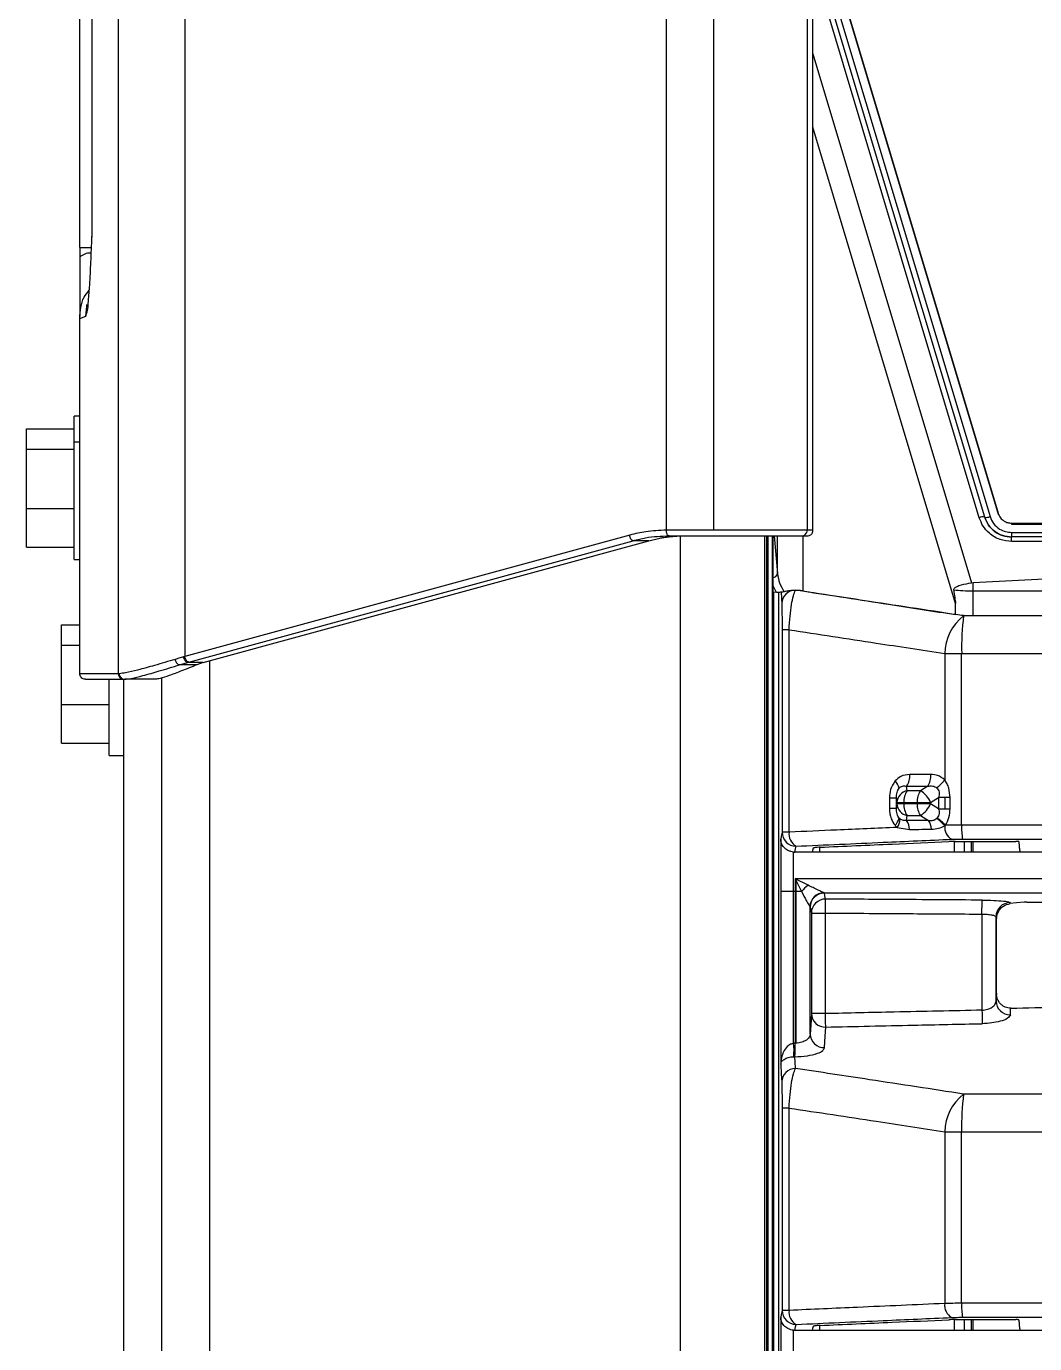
# Model space of a CAD drawing. Header units: millimetres. Extents: x -356 to 237, y 0 to 365.
# Drawn here: x 109.61 to 113.196, y 21.741 to 26.424 of the extents above; entities that cross this region are included whole.
import ezdxf

# ---------------------------------------------------------------- set-up
doc = ezdxf.new("R2010")
doc.units = ezdxf.units.MM

msp = doc.modelspace()

# ---------------------------------------------------------------- linework, layer by layer
at = {"color": 7, "linetype": 'Continuous', "lineweight": 25}
for p, q in [((109.9365, 32.483), (109.9365, 24.123)), ((110.1734, 32.4224), (110.1734, 24.1836)), ((111.8859, 31.973), (111.8859, 24.633)), ((112.0534, 31.973), (112.0534, 24.633)), ((112.3871, 31.973), (112.3871, 24.633)), ((112.4072, 24.633), (112.4072, 31.973)), ((109.7996, 25.6384), (109.7996, 30.9676)), ((109.8425, 30.9315), (109.8425, 25.6745)), ((109.843, 30.9292), (109.843, 25.6767)), ((112.9991, 24.6774), (112.4462, 26.5213)), ((113.0183, 24.6796), (112.4654, 26.5236)), ((112.4846, 26.5255), (113.0375, 24.6816)), ((112.5133, 26.537), (113.0663, 24.6932)), ((112.5133, 26.5336), (113.0663, 24.6898)), ((112.4072, 26.3269), (112.9711, 24.4463)), ((112.9149, 24.3728), (112.4072, 26.0659)), ((109.7996, 25.6384), (109.7996, 25.6032)), ((109.7996, 25.6384), (109.8386, 25.6384)), ((109.7996, 25.6032), (109.7996, 25.3926)), ((109.7996, 25.3857), (109.8208, 25.394)), ((109.7996, 25.3859), (109.7996, 25.3857)), ((109.7996, 24.123), (109.7996, 25.3857)), ((109.7996, 25.0385), (109.7796, 25.0385)), ((109.7796, 24.9474), (109.7796, 25.0385)), ((109.6096, 24.9939), (109.7796, 24.9939)), ((109.6096, 24.9208), (109.6096, 24.9939)), ((109.6096, 24.7105), (109.6096, 24.9208)), ((109.6096, 24.9208), (109.7796, 24.9208)), ((109.7796, 24.5285), (109.7796, 24.9474)), ((109.7796, 24.9474), (109.7996, 24.9474)), ((109.6096, 24.7105), (109.7796, 24.7105)), ((109.6096, 24.5731), (109.6096, 24.7105)), ((113.0183, 24.6796), (113.0183, 24.6795)), ((113.0663, 24.6932), (113.0663, 24.6898)), ((112.0534, 24.633), (111.8859, 24.633)), ((112.3871, 24.633), (112.0534, 24.633)), ((112.4072, 24.633), (112.3871, 24.633)), ((113.1142, 24.6579), (117.246, 24.6579)), ((113.1142, 24.6579), (113.1142, 24.6545)), ((113.1142, 24.6545), (117.246, 24.6545)), ((111.7558, 24.6158), (110.1734, 24.1836)), ((110.1873, 24.1642), (111.7679, 24.5958)), ((110.2381, 24.1631), (111.8236, 24.5958)), ((111.8236, 24.5958), (111.7679, 24.5958)), ((111.8959, 24.613), (112.3672, 24.613)), ((111.9359, 10.1015), (111.9359, 24.613)), ((112.2351, 24.613), (112.2351, 10.1015)), ((112.2436, 10.1015), (112.2436, 24.613)), ((112.2437, 10.1015), (112.2437, 24.613)), ((112.2477, 10.1015), (112.2477, 24.613)), ((112.2627, 24.613), (112.2627, 10.1015)), ((112.2652, 10.1015), (112.2652, 24.613)), ((112.2654, 10.1015), (112.2654, 24.613)), ((112.2696, 24.613), (112.2818, 24.4785)), ((112.2818, 24.4785), (112.2818, 24.613)), ((112.3672, 24.613), (112.3904, 24.613)), ((112.372, 24.613), (112.372, 24.4172)), ((113.1142, 24.6251), (117.246, 24.6251)), ((113.1142, 24.6251), (113.1142, 24.6092)), ((117.246, 24.6092), (113.1142, 24.6092)), ((113.1142, 24.5927), (113.1142, 24.6092)), ((117.246, 24.5927), (113.1142, 24.5927)), ((109.6096, 24.5731), (109.7796, 24.5731)), ((109.7796, 24.5285), (109.7996, 24.5285)), ((112.9711, 24.4463), (112.9769, 24.4472)), ((112.9769, 24.4472), (113.3014, 24.4642)), ((112.2783, 24.412), (112.2654, 24.4355)), ((112.2783, 24.412), (112.2654, 24.4129)), ((112.2675, 24.4127), (112.2675, 10.1015)), ((112.2852, 24.4118), (112.2852, 19.9184)), ((112.9762, 24.4163), (112.9762, 24.3285)), ((112.9149, 24.333), (112.9149, 24.3728)), ((118.7045, 24.3284), (112.9762, 24.3284)), ((109.7345, 24.297), (109.7996, 24.297)), ((109.7345, 24.2239), (109.7345, 24.297)), ((112.3227, 24.2789), (112.2977, 24.2789)), ((112.2977, 24.2789), (112.2977, 23.5597)), ((112.3227, 23.5597), (112.3227, 24.2789)), ((109.7345, 24.0136), (109.7345, 24.2239)), ((109.7345, 24.2239), (109.7996, 24.2239)), ((110.1546, 24.1545), (110.1834, 24.1631)), ((110.2381, 24.1631), (110.1834, 24.1631)), ((110.2381, 24.1631), (110.2163, 24.1545)), ((110.2612, 24.1694), (110.2612, 10.1015)), ((112.8762, 24.1946), (112.8762, 23.7454)), ((112.8762, 24.1946), (112.9364, 24.1946)), ((112.9364, 23.5849), (112.9364, 24.1946)), ((109.9365, 24.123), (109.7996, 24.123)), ((109.9397, 24.123), (109.9365, 24.123)), ((110.2163, 24.1545), (110.1546, 24.1545)), ((109.8196, 24.103), (109.9565, 24.103)), ((109.9045, 23.8316), (109.9045, 24.103)), ((109.9553, 24.103), (109.9553, 10.1015)), ((109.9553, 24.103), (109.9553, 10.1015)), ((109.9565, 24.103), (109.9595, 24.103)), ((110.0679, 24.103), (109.9595, 24.103)), ((110.0916, 10.1015), (110.0916, 24.1081)), ((109.7345, 24.0136), (109.9045, 24.0136)), ((109.7345, 23.8762), (109.7345, 24.0136)), ((109.7345, 23.8762), (109.9045, 23.8762)), ((109.9045, 23.8316), (109.9553, 23.8316)), ((112.8271, 23.765), (112.7521, 23.765)), ((112.7407, 23.723), (112.8157, 23.723)), ((112.7423, 23.7071), (112.7407, 23.723)), ((112.7897, 23.7071), (112.7423, 23.7071)), ((112.8157, 23.723), (112.7897, 23.7071)), ((112.6795, 23.6811), (112.6795, 23.6445)), ((112.6795, 23.6811), (112.7044, 23.6811)), ((112.7044, 23.6811), (112.706, 23.6652)), ((112.7044, 23.6445), (112.7044, 23.6811)), ((112.706, 23.6604), (112.7044, 23.6445)), ((112.706, 23.6652), (112.706, 23.6604)), ((112.706, 23.6652), (112.7309, 23.6652)), ((112.7309, 23.6604), (112.706, 23.6604)), ((112.7309, 23.6604), (112.7309, 23.6652)), ((112.7309, 23.6652), (112.7783, 23.6652)), ((112.7783, 23.6604), (112.7309, 23.6604)), ((112.7783, 23.6652), (112.826, 23.6652)), ((112.7783, 23.6652), (112.7783, 23.6604)), ((112.826, 23.6604), (112.7783, 23.6604)), ((112.826, 23.6652), (112.8543, 23.6825)), ((112.826, 23.6604), (112.826, 23.6652)), ((112.8543, 23.6431), (112.826, 23.6604)), ((112.8543, 23.6825), (112.8543, 23.6431)), ((112.877, 23.6825), (112.8543, 23.6825)), ((112.877, 23.6825), (112.877, 23.6431)), ((112.8952, 23.6825), (112.877, 23.6825)), ((112.8952, 23.6431), (112.8952, 23.6825)), ((112.6795, 23.6445), (112.7044, 23.6445)), ((112.7406, 23.6014), (112.7423, 23.6185)), ((112.7423, 23.6185), (112.7897, 23.6185)), ((112.7897, 23.6185), (112.8186, 23.6009)), ((112.8543, 23.6431), (112.877, 23.6431)), ((112.877, 23.6431), (112.8952, 23.6431)), ((112.3227, 23.5597), (112.2977, 23.5597)), ((112.707, 23.5766), (112.7512, 23.569)), ((112.2927, 23.5346), (112.2927, 23.3482)), ((112.9108, 23.4887), (112.9108, 23.5268)), ((112.9129, 23.5268), (113.1288, 23.5268)), ((112.9454, 23.5268), (112.9454, 23.4887)), ((112.9714, 23.4887), (112.9714, 23.5268)), ((112.9768, 23.4887), (112.9768, 23.5268)), ((112.3388, 23.3482), (112.3388, 23.4889)), ((112.4052, 23.4887), (112.3431, 23.4887)), ((113.1432, 23.4887), (112.4052, 23.4887)), ((112.4311, 23.506), (112.4311, 23.4887)), ((113.2242, 23.4887), (113.1432, 23.4887)), ((112.3438, 23.394), (112.3438, 23.3482)), ((112.3899, 23.3711), (112.3438, 23.394)), ((112.3438, 23.394), (112.3477, 23.3863)), ((112.3477, 23.3863), (112.3671, 23.3482)), ((112.3477, 23.3482), (112.3477, 23.3863)), ((112.2927, 23.3482), (112.2927, 22.7352)), ((112.3388, 23.3482), (112.2927, 23.3482)), ((112.3438, 23.3482), (112.3388, 23.3482)), ((112.3388, 22.8091), (112.3388, 23.3482)), ((112.3477, 23.3482), (112.3438, 23.3482)), ((112.3438, 23.3482), (112.3438, 22.8093)), ((112.3671, 23.3482), (112.3477, 23.3482)), ((112.3477, 22.8094), (112.3477, 23.3482)), ((112.3977, 22.8414), (112.3977, 23.2931)), ((113.1681, 23.3106), (118.7045, 23.3106)), ((112.4019, 23.272), (112.4019, 22.9145)), ((112.4019, 23.272), (112.4519, 23.272)), ((112.4519, 22.9145), (112.4519, 23.272)), ((113.0086, 23.2684), (113.0086, 22.9267)), ((113.0586, 22.9585), (113.0586, 23.2592)), ((113.0602, 23.2513), (113.063, 23.268)), ((113.0602, 22.9859), (113.0602, 23.2513)), ((112.4519, 22.9145), (112.4019, 22.9145)), ((112.3477, 22.8094), (112.3447, 22.8094)), ((112.3227, 22.5789), (112.2977, 22.5789)), ((112.2977, 22.5789), (112.2977, 21.8597)), ((112.3227, 21.8597), (112.3227, 22.5789)), ((112.8762, 22.4946), (112.8762, 21.8841)), ((112.8762, 22.4946), (112.9364, 22.4946)), ((112.9364, 21.8849), (112.9364, 22.4946)), ((112.2927, 21.8345), (112.2927, 21.6482)), ((112.3227, 21.8597), (112.2977, 21.8597)), ((112.9108, 21.7887), (112.9108, 21.8268)), ((112.9129, 21.8268), (113.1288, 21.8268)), ((112.9454, 21.8268), (112.9454, 21.7887)), ((112.9714, 21.7887), (112.9714, 21.8268)), ((112.9768, 21.7887), (112.9768, 21.8268)), ((112.3388, 21.6482), (112.3388, 21.7889)), ((112.4052, 21.7887), (112.3431, 21.7887)), ((113.1432, 21.7887), (112.4052, 21.7887)), ((112.4311, 21.806), (112.4311, 21.7887)), ((113.2242, 21.7887), (113.1432, 21.7887))]:
    msp.add_line(p, q, dxfattribs=at)
at = {"color": 7, "linetype": 'Continuous', "lineweight": 25, "flags": 128}
for points in [[(109.8208, 25.394), (109.8242, 25.4295), (109.8253, 25.4352)], [(111.8959, 24.613), (111.894, 24.6134), (111.8921, 24.6145), (111.8904, 24.6164), (111.8888, 24.6188), (111.8876, 24.6219), (111.8867, 24.6253), (111.8861, 24.6291), (111.8859, 24.633)], [(112.2939, 24.4136), (112.2953, 24.3902), (112.2963, 24.3718)], [(118.7045, 24.4163), (116.794, 24.4163), (114.8841, 24.4163), (112.9762, 24.4163)], [(118.7045, 24.3286), (117.0902, 24.3286), (115.4766, 24.3286), (114.2095, 24.3286), (112.9434, 24.3286)], [(112.9364, 24.1946), (114.8575, 24.1946), (116.7805, 24.1946), (118.7045, 24.1946)], [(112.2977, 23.5597), (112.2949, 23.5456), (112.2927, 23.5346)], [(118.7045, 23.5849), (116.7804, 23.5849), (114.8574, 23.5849), (112.9364, 23.5849)], [(112.3431, 23.4887), (112.3455, 23.5006), (112.3474, 23.5099)], [(112.9396, 23.535), (114.8595, 23.5351), (116.7815, 23.5351), (118.7045, 23.5351)], [(112.4079, 23.5026), (112.4064, 23.4948), (112.4052, 23.4887)], [(118.7045, 23.394), (116.5824, 23.394), (114.4617, 23.394), (112.3438, 23.394)], [(112.4467, 23.3442), (114.5304, 23.3442), (116.6168, 23.3442), (118.7045, 23.3442)], [(112.4522, 23.3218), (112.4498, 23.3336), (112.448, 23.3429)], [(112.4519, 23.272), (112.4519, 23.2812), (112.452, 23.2901), (112.452, 23.2984), (112.4521, 23.3057), (112.4521, 23.312), (112.4522, 23.3168), (112.4522, 23.3201), (112.4522, 23.3218)], [(112.3977, 23.2931), (112.4, 23.2813), (112.4019, 23.272)], [(113.0086, 23.2684), (113.0087, 23.2776), (113.0087, 23.2865), (113.0088, 23.2948), (113.0088, 23.3022), (113.0088, 23.3084), (113.0089, 23.3133), (113.0089, 23.3166), (113.0089, 23.3182)], [(113.1589, 23.3108), (113.1312, 23.3081), (113.1095, 23.3061)], [(112.4019, 22.9145), (112.3995, 22.8736), (112.3977, 22.8414)], [(112.453, 22.8666), (112.4529, 22.8696), (112.4528, 22.8736), (112.4527, 22.8787), (112.4525, 22.8847), (112.4524, 22.8915), (112.4522, 22.8988), (112.452, 22.9065), (112.4519, 22.9145)], [(112.4487, 22.7936), (112.4511, 22.8345), (112.453, 22.8666)], [(112.3452, 22.7196), (112.3439, 22.7431), (112.3428, 22.7615)], [(112.2927, 22.7352), (112.2947, 22.6997), (112.2963, 22.6718)], [(118.7045, 22.6286), (117.0902, 22.6286), (115.4766, 22.6286), (114.2095, 22.6286), (112.9434, 22.6286)], [(112.9364, 22.4946), (114.8575, 22.4946), (116.7805, 22.4946), (118.7045, 22.4946)], [(118.7045, 21.8849), (116.7804, 21.8849), (114.8574, 21.8849), (112.9364, 21.8849)], [(112.2977, 21.8597), (112.2949, 21.8456), (112.2927, 21.8345)], [(112.9396, 21.835), (114.8595, 21.8351), (116.7815, 21.8351), (118.7045, 21.8351)], [(112.3431, 21.7887), (112.3455, 21.8006), (112.3474, 21.8099)], [(112.4079, 21.8026), (112.4064, 21.7948), (112.4052, 21.7887)]]:
    msp.add_lwpolyline(points, dxfattribs=at)
at = {"color": 7, "linetype": 'Continuous', "lineweight": 25}
for centre, radius, start, end in [((109.8369, 25.5646), 0.0537, 88.8322, 134.0632), ((113.0121, 24.65), 0.0303, 78.1855, 115.3384), ((113.0245, 24.7089), 0.0303, 258.1869, 295.3403), ((112.3672, 24.633), 0.02, 270.11, 0.1123), ((112.2563, 24.6151), 0.0134, 312.5545, 350.9432), ((112.2639, 24.483), 0.0185, 274.7691, 346.1245), ((113.5646, 24.4177), 0.5884, 177.1292, 180.1338), ((112.3455, 24.3704), 0.0492, 90.3615, 178.4237), ((113.0524, 24.1902), 0.1762, 128.2039, 178.5456), ((113.8127, 24.2164), 0.8765, 172.641, 181.4198), ((109.9565, 24.123), 0.02, 179.9605, 269.9587), ((109.9596, 24.1229), 0.0199, 179.7638, 269.7704), ((112.661, 23.7032), 0.0545, 13.2013, 44.8965), ((112.6806, 23.7619), 0.0716, 327.1572, 2.4721), ((112.7556, 23.7619), 0.0716, 327.1371, 2.4802), ((112.7755, 23.8211), 0.126, 304.706, 323.0726), ((112.7525, 23.6616), 0.0466, 102.6102, 175.6062), ((112.8024, 23.6683), 0.0716, 147.1534, 182.4715), ((112.8499, 23.6683), 0.0716, 147.1473, 182.4717), ((112.7412, 23.6284), 0.0925, 23.4399, 58.34), ((112.7525, 23.664), 0.0466, 184.3938, 257.3898), ((112.8024, 23.6573), 0.0716, 177.5285, 212.8466), ((112.8499, 23.6573), 0.0716, 177.5283, 212.8527), ((112.7412, 23.6972), 0.0925, 301.66, 336.5601), ((112.661, 23.6224), 0.0545, 315.1035, 346.7987), ((112.6608, 23.6101), 0.0571, 323.9962, 356.2736), ((112.6862, 23.5656), 0.0651, 2.9433, 33.306), ((112.7655, 23.5659), 0.0636, 4.1069, 33.3901), ((112.7812, 23.5052), 0.1223, 38.9699, 57.2623), ((112.7735, 23.4929), 0.1394, 40.8537, 57.1333), ((112.3477, 23.5599), 0.05, 180.203, 269.6186), ((112.3719, 23.5531), 0.0497, 172.3409, 240.3435), ((112.9245, 23.5766), 0.0485, 173.4537, 240.9131), ((113.1552, 23.5738), 0.219, 177.1177, 190.2036), ((112.4958, 23.2427), 0.1664, 129.5267, 140.6733), ((112.4474, 23.2938), 0.0504, 90.8588, 179.3143), ((112.4476, 23.2929), 0.05, 89.6148, 179.7971), ((112.4519, 23.2718), 0.05, 89.6137, 179.7955), ((113.1086, 23.2591), 0.05, 89.6578, 179.7942), ((113.1079, 22.9599), 0.0493, 181.6401, 271.9748), ((112.4512, 22.9159), 0.0493, 181.6482, 272.1009), ((504.4137, 31.079), 391.49, 181.193205, 181.20021), ((112.0568, 22.7816), 0.2834, 355.9185, 5.5655), ((112.0602, 22.7965), 0.2839, 352.9204, 2.5889), ((111.9796, 22.7997), 0.3652, 353.9971, 1.515), ((112.4469, 22.8429), 0.0493, 181.651, 272.101), ((112.3455, 22.6704), 0.0492, 90.3626, 178.4254), ((113.0523, 22.4902), 0.1762, 128.2024, 178.5472), ((113.8126, 22.5164), 0.8765, 172.6407, 181.4201), ((112.9255, 21.8775), 0.0497, 172.3817, 240.3547), ((113.1552, 21.8738), 0.219, 177.1174, 190.204), ((112.3477, 21.8599), 0.05, 180.2057, 269.6186), ((112.3719, 21.8531), 0.0497, 172.3429, 240.3436)]:
    msp.add_arc(centre, radius, start, end, dxfattribs=at)
for points, knots in [([(109.8208, 25.394), (109.8227, 25.3991), (109.829, 25.4163), (109.8306, 25.4539), (109.836, 25.5127), (109.8393, 25.5891), (109.8417, 25.6466), (109.843, 25.6767)], [0, 0, 0, 0, 0.056372, 0.193703, 0.392403, 0.681193, 1, 1, 1, 1]), ([(109.7996, 25.3859), (109.8013, 25.4125), (109.8036, 25.4498), (109.8268, 25.4777), (109.8334, 25.4857)], [0, 0, 0, 0, 0.714888, 1, 1, 1, 1]), ([(113.0183, 24.6795), (113.0224, 24.6695), (113.0304, 24.6498), (113.0535, 24.6274), (113.0819, 24.612), (113.1033, 24.61), (113.1142, 24.6089)], [0, 0, 0, 0, 0.252741, 0.497864, 0.744081, 1, 1, 1, 1]), ([(113.1142, 24.6088), (113.1035, 24.6098), (113.0821, 24.6118), (113.0535, 24.6272), (113.0303, 24.6498), (113.0223, 24.6696), (113.0183, 24.6794)], [0, 0, 0, 0, 0.251366, 0.502008, 0.751517, 1, 1, 1, 1]), ([(113.0375, 24.6816), (113.0411, 24.673), (113.0485, 24.6553), (113.0692, 24.6373), (113.0919, 24.6269), (113.1069, 24.6257), (113.1142, 24.6251)], [0, 0, 0, 0, 0.271843, 0.559561, 0.785211, 1, 1, 1, 1]), ([(113.0663, 24.6932), (113.0686, 24.6877), (113.0732, 24.6767), (113.086, 24.6656), (113.1, 24.6591), (113.1095, 24.6583), (113.1142, 24.6579)], [0, 0, 0, 0, 0.280857, 0.556567, 0.775302, 1, 1, 1, 1]), ([(111.8859, 24.633), (111.8614, 24.6319), (111.8272, 24.6305), (111.784, 24.623), (111.7652, 24.6182), (111.7558, 24.6158)], [0, 0, 0, 0, 0.559128, 0.779217, 1, 1, 1, 1]), ([(112.3904, 24.613), (112.3949, 24.6143), (112.4007, 24.616), (112.4046, 24.622), (112.4061, 24.6256), (112.407, 24.6293), (112.4071, 24.6318), (112.4072, 24.633)], [0, 0, 0, 0, 0.464462, 0.600334, 0.737386, 0.871865, 1, 1, 1, 1]), ([(113.1142, 24.5927), (113.1002, 24.5941), (113.0714, 24.597), (113.0362, 24.6185), (113.0112, 24.6464), (113.0031, 24.6672), (112.9991, 24.6774)], [0, 0, 0, 0, 0.2750844, 0.5636665, 0.7878877, 1, 1, 1, 1]), ([(111.7679, 24.5958), (111.7665, 24.5962), (111.7642, 24.5967), (111.7619, 24.5992), (111.7596, 24.6024), (111.7578, 24.6064), (111.7565, 24.6112), (111.7561, 24.6142), (111.7558, 24.6158)], [0, 0, 0, 0, 0.1663563, 0.2744148, 0.4020542, 0.6381685, 0.8040242, 1, 1, 1, 1]), ([(111.7679, 24.5958), (111.7826, 24.5996), (111.811, 24.6068), (111.854, 24.6117), (111.882, 24.6126), (111.8959, 24.613)], [0, 0, 0, 0, 0.3512734, 0.6778117, 1, 1, 1, 1]), ([(111.8236, 24.5958), (111.8302, 24.5971), (111.8434, 24.5996), (111.8609, 24.6053), (111.8787, 24.6074), (111.8988, 24.6101), (111.9236, 24.6126), (111.9421, 24.6129), (111.9516, 24.613)], [0, 0, 0, 0, 0.157427, 0.310235, 0.423904, 0.571297, 0.779326, 1, 1, 1, 1]), ([(112.2818, 24.4785), (112.2836, 24.4673), (112.2871, 24.4444), (112.2991, 24.4245), (112.3053, 24.4144)], [0, 0, 0, 0, 0.490463, 1, 1, 1, 1]), ([(112.9082, 24.4199), (112.9081, 24.4206), (112.9081, 24.422), (112.9091, 24.4249), (112.9124, 24.4287), (112.9214, 24.4342), (112.9414, 24.4407), (112.9593, 24.4441), (112.9711, 24.4463)], [0, 0, 0, 0, 0.02832, 0.057871, 0.124877, 0.237195, 0.494994, 1, 1, 1, 1]), ([(112.3053, 24.4144), (112.3032, 24.414), (112.299, 24.413), (112.2923, 24.4122), (112.2853, 24.4117), (112.2806, 24.4119), (112.2783, 24.412)], [0, 0, 0, 0, 0.229215, 0.476111, 0.748706, 1, 1, 1, 1]), ([(112.372, 24.4172), (112.3665, 24.4178), (112.3552, 24.4192), (112.3381, 24.4191), (112.3213, 24.4178), (112.3105, 24.4155), (112.3053, 24.4144)], [0, 0, 0, 0, 0.247842, 0.50855, 0.76049, 1, 1, 1, 1]), ([(112.3227, 24.2789), (112.3236, 24.2951), (112.3252, 24.3253), (112.3307, 24.3657), (112.3361, 24.3969), (112.3427, 24.4132), (112.3452, 24.4196)], [0, 0, 0, 0, 0.339837, 0.632793, 0.85562, 1, 1, 1, 1]), ([(112.9434, 24.3286), (112.8317, 24.3457), (112.6324, 24.3762), (112.433, 24.4064), (112.3452, 24.4196)], [0, 0, 0, 0, 0.560012, 1, 1, 1, 1]), ([(112.372, 24.4172), (112.4734, 24.4015), (112.6544, 24.3735), (112.8353, 24.3453), (112.9149, 24.3329)], [0, 0, 0, 0, 0.5599945, 1, 1, 1, 1]), ([(112.9082, 24.4199), (112.9094, 24.4111), (112.9116, 24.3954), (112.9139, 24.3797), (112.9149, 24.3728)], [0, 0, 0, 0, 0.559746, 1, 1, 1, 1]), ([(112.9762, 24.4163), (112.9644, 24.4165), (112.9417, 24.4167), (112.9191, 24.4189), (112.9082, 24.4199)], [0, 0, 0, 0, 0.51571, 1, 1, 1, 1]), ([(112.2963, 24.3718), (112.2966, 24.3667), (112.2971, 24.3533), (112.2974, 24.3317), (112.2977, 24.3058), (112.2977, 24.2882), (112.2977, 24.2789)], [0, 0, 0, 0, 0.1654, 0.431267, 0.699578, 1, 1, 1, 1]), ([(112.9762, 24.3284), (112.9657, 24.3286), (112.9452, 24.3289), (112.9248, 24.3316), (112.9149, 24.3329)], [0, 0, 0, 0, 0.511979, 1, 1, 1, 1]), ([(112.3227, 24.2789), (112.426, 24.2633), (112.6106, 24.2353), (112.795, 24.2071), (112.8762, 24.1946)], [0, 0, 0, 0, 0.559991, 1, 1, 1, 1]), ([(110.1391, 24.1739), (110.1146, 24.1666), (110.0702, 24.1533), (110.0114, 24.1372), (109.9696, 24.1265), (109.9474, 24.1239), (109.9397, 24.123)], [0, 0, 0, 0, 0.372919, 0.674598, 0.88747, 1, 1, 1, 1]), ([(110.1691, 24.1825), (110.1634, 24.1809), (110.1534, 24.1781), (110.1435, 24.1752), (110.1391, 24.1739)], [0, 0, 0, 0, 0.565427, 1, 1, 1, 1]), ([(110.1546, 24.1545), (110.1531, 24.1548), (110.1505, 24.1553), (110.1476, 24.1577), (110.1452, 24.1602), (110.1431, 24.1633), (110.1408, 24.1678), (110.1398, 24.1715), (110.1391, 24.1739)], [0, 0, 0, 0, 0.178229, 0.292892, 0.42391, 0.566834, 0.715248, 1, 1, 1, 1]), ([(110.1734, 24.1836), (110.1726, 24.1834), (110.1712, 24.183), (110.1697, 24.1827), (110.1691, 24.1825)], [0, 0, 0, 0, 0.560724, 1, 1, 1, 1]), ([(110.1834, 24.1631), (110.182, 24.1634), (110.1796, 24.1639), (110.177, 24.1663), (110.1749, 24.1688), (110.1729, 24.1719), (110.1707, 24.1764), (110.1698, 24.1801), (110.1691, 24.1825)], [0, 0, 0, 0, 0.166631, 0.278367, 0.40878, 0.553603, 0.70547, 1, 1, 1, 1]), ([(110.1873, 24.1642), (110.1859, 24.1645), (110.1825, 24.1654), (110.1787, 24.1702), (110.1753, 24.1762), (110.174, 24.1811), (110.1734, 24.1836)], [0, 0, 0, 0, 0.173709, 0.406701, 0.691667, 1, 1, 1, 1]), ([(110.1834, 24.1631), (110.1841, 24.1633), (110.1854, 24.1636), (110.1868, 24.164), (110.1873, 24.1642)], [0, 0, 0, 0, 0.559123, 1, 1, 1, 1]), ([(109.8196, 24.103), (109.8167, 24.1033), (109.8108, 24.1041), (109.8041, 24.1095), (109.8002, 24.1162), (109.7998, 24.1208), (109.7996, 24.123)], [0, 0, 0, 0, 0.2702399, 0.5624237, 0.789747, 1, 1, 1, 1]), ([(109.9595, 24.103), (109.967, 24.1039), (109.9888, 24.1065), (110.0297, 24.1174), (110.0872, 24.1336), (110.1306, 24.1471), (110.1546, 24.1545)], [0, 0, 0, 0, 0.112353, 0.325368, 0.626403, 1, 1, 1, 1]), ([(110.2163, 24.1545), (110.198, 24.1471), (110.1651, 24.1337), (110.1215, 24.1175), (110.0905, 24.1066), (110.0736, 24.1039), (110.0679, 24.103)], [0, 0, 0, 0, 0.3762145, 0.675669, 0.8888815, 1, 1, 1, 1]), ([(112.6996, 23.7417), (112.6932, 23.7318), (112.6812, 23.7133), (112.68, 23.6913), (112.6795, 23.6811)], [0, 0, 0, 0, 0.533682, 1, 1, 1, 1]), ([(112.7521, 23.765), (112.7407, 23.7637), (112.7206, 23.7615), (112.706, 23.7477), (112.6996, 23.7417)], [0, 0, 0, 0, 0.565922, 1, 1, 1, 1]), ([(112.8762, 23.7454), (112.8682, 23.7516), (112.8536, 23.763), (112.8353, 23.7643), (112.8271, 23.765)], [0, 0, 0, 0, 0.550489, 1, 1, 1, 1]), ([(112.8952, 23.6825), (112.8944, 23.6938), (112.8933, 23.7107), (112.8852, 23.7317), (112.8792, 23.7409), (112.8762, 23.7454)], [0, 0, 0, 0, 0.505575, 0.758983, 1, 1, 1, 1]), ([(112.7044, 23.6811), (112.7047, 23.6879), (112.7051, 23.6975), (112.7093, 23.7092), (112.7126, 23.7136), (112.7141, 23.7157)], [0, 0, 0, 0, 0.551979, 0.788845, 1, 1, 1, 1]), ([(112.7141, 23.7157), (112.7158, 23.7174), (112.7191, 23.7207), (112.7283, 23.7248), (112.7357, 23.7237), (112.7407, 23.723)], [0, 0, 0, 0, 0.245387, 0.485783, 1, 1, 1, 1]), ([(112.8157, 23.723), (112.8219, 23.7238), (112.8306, 23.7248), (112.8414, 23.7218), (112.8454, 23.7189), (112.8472, 23.7175)], [0, 0, 0, 0, 0.557541, 0.789928, 1, 1, 1, 1]), ([(112.8472, 23.7175), (112.8493, 23.7152), (112.8536, 23.7106), (112.8565, 23.7017), (112.8568, 23.6921), (112.8552, 23.6858), (112.8543, 23.6825)], [0, 0, 0, 0, 0.243015, 0.49203, 0.72749, 1, 1, 1, 1]), ([(112.6795, 23.6445), (112.6804, 23.6316), (112.682, 23.6095), (112.6944, 23.5914), (112.6996, 23.5839)], [0, 0, 0, 0, 0.585526, 1, 1, 1, 1]), ([(112.7141, 23.6099), (112.7126, 23.612), (112.7093, 23.6165), (112.7051, 23.6281), (112.7047, 23.6378), (112.7044, 23.6445)], [0, 0, 0, 0, 0.21121, 0.448017, 1, 1, 1, 1]), ([(112.7178, 23.6064), (112.7171, 23.607), (112.7157, 23.6081), (112.7146, 23.6094), (112.7141, 23.6099)], [0, 0, 0, 0, 0.553888, 1, 1, 1, 1]), ([(112.7406, 23.6014), (112.7368, 23.6009), (112.731, 23.6001), (112.7232, 23.6028), (112.7197, 23.6051), (112.7178, 23.6064)], [0, 0, 0, 0, 0.470069, 0.718501, 1, 1, 1, 1]), ([(112.8186, 23.6009), (112.804, 23.601), (112.778, 23.6012), (112.7521, 23.6013), (112.7406, 23.6014)], [0, 0, 0, 0, 0.560151, 1, 1, 1, 1]), ([(112.8473, 23.6081), (112.8454, 23.6063), (112.8416, 23.6029), (112.8344, 23.6002), (112.8266, 23.5996), (112.8214, 23.6004), (112.8186, 23.6009)], [0, 0, 0, 0, 0.257255, 0.488794, 0.724183, 1, 1, 1, 1]), ([(112.8491, 23.61), (112.8488, 23.6097), (112.8482, 23.609), (112.8476, 23.6084), (112.8473, 23.6081)], [0, 0, 0, 0, 0.5626058, 1, 1, 1, 1]), ([(112.8543, 23.6431), (112.8551, 23.6401), (112.8566, 23.6343), (112.8567, 23.6255), (112.8545, 23.617), (112.8509, 23.6124), (112.8491, 23.61)], [0, 0, 0, 0, 0.269358, 0.504004, 0.750999, 1, 1, 1, 1]), ([(112.8789, 23.5841), (112.8838, 23.5933), (112.8936, 23.6117), (112.8947, 23.6326), (112.8952, 23.6431)], [0, 0, 0, 0, 0.495034, 1, 1, 1, 1]), ([(112.707, 23.5766), (112.6353, 23.5734), (112.5072, 23.5678), (112.3791, 23.5621), (112.3227, 23.5597)], [0, 0, 0, 0, 0.56, 1, 1, 1, 1]), ([(112.6996, 23.5839), (112.7009, 23.5824), (112.7033, 23.5799), (112.7059, 23.5776), (112.707, 23.5766)], [0, 0, 0, 0, 0.562111, 1, 1, 1, 1]), ([(112.7512, 23.569), (112.7657, 23.5693), (112.7916, 23.5697), (112.8175, 23.5702), (112.8289, 23.5704)], [0, 0, 0, 0, 0.559902, 1, 1, 1, 1]), ([(112.8289, 23.5704), (112.8375, 23.5709), (112.8541, 23.572), (112.8691, 23.5789), (112.8763, 23.5822)], [0, 0, 0, 0, 0.522937, 1, 1, 1, 1]), ([(112.8763, 23.5822), (112.8768, 23.5825), (112.8777, 23.5832), (112.8785, 23.5838), (112.8789, 23.5841)], [0, 0, 0, 0, 0.557611, 1, 1, 1, 1]), ([(112.9364, 23.5849), (112.9266, 23.5848), (112.9075, 23.5848), (112.8883, 23.5843), (112.8789, 23.5841)], [0, 0, 0, 0, 0.511914, 1, 1, 1, 1]), ([(112.3388, 23.4889), (112.3354, 23.4894), (112.3284, 23.4904), (112.3161, 23.4954), (112.3039, 23.5047), (112.2946, 23.5191), (112.2933, 23.5295), (112.2927, 23.5346)], [0, 0, 0, 0, 0.148128, 0.29862, 0.558326, 0.786798, 1, 1, 1, 1]), ([(112.3474, 23.5099), (112.4507, 23.5144), (112.6352, 23.5225), (112.8197, 23.5307), (112.9009, 23.5343)], [0, 0, 0, 0, 0.560001, 1, 1, 1, 1]), ([(112.4329, 23.5061), (112.5185, 23.5099), (112.6713, 23.5166), (112.8241, 23.5234), (112.8914, 23.5264)], [0, 0, 0, 0, 0.559997, 1, 1, 1, 1]), ([(112.9129, 23.5268), (112.9092, 23.5268), (112.902, 23.5268), (112.8949, 23.5265), (112.8914, 23.5264)], [0, 0, 0, 0, 0.512882, 1, 1, 1, 1]), ([(112.9009, 23.5343), (112.9079, 23.5345), (112.9208, 23.535), (112.9337, 23.535), (112.9396, 23.535)], [0, 0, 0, 0, 0.544657, 1, 1, 1, 1]), ([(113.1395, 23.5259), (113.1394, 23.526), (113.139, 23.5262), (113.1379, 23.5263), (113.1364, 23.5265), (113.1345, 23.5267), (113.132, 23.5268), (113.1301, 23.5268), (113.1288, 23.5268)], [0, 0, 0, 0, 0.03938, 0.117892, 0.305556, 0.463947, 0.638239, 1, 1, 1, 1]), ([(113.1395, 23.5259), (113.1399, 23.5217), (113.1406, 23.5147), (113.1415, 23.5051), (113.1424, 23.4969), (113.1429, 23.4915), (113.1432, 23.4887)], [0, 0, 0, 0, 0.340012, 0.560004, 0.780008, 1, 1, 1, 1]), ([(112.3388, 23.4889), (112.3396, 23.4889), (112.3411, 23.4888), (112.3425, 23.4888), (112.3431, 23.4887)], [0, 0, 0, 0, 0.559905, 1, 1, 1, 1]), ([(112.4329, 23.5061), (112.4296, 23.506), (112.4236, 23.5057), (112.4161, 23.5048), (112.4108, 23.5043), (112.4087, 23.5031), (112.4079, 23.5026)], [0, 0, 0, 0, 0.388808, 0.713761, 0.8978, 1, 1, 1, 1]), ([(112.4467, 23.3442), (112.4457, 23.3446), (112.4432, 23.3456), (112.4362, 23.3488), (112.4182, 23.3572), (112.4018, 23.3653), (112.3899, 23.3711)], [0, 0, 0, 0, 0.0488094, 0.1295254, 0.3654831, 1, 1, 1, 1]), ([(112.3671, 23.3482), (112.3726, 23.3376), (112.3808, 23.3218), (112.3904, 23.3048), (112.3948, 23.2973), (112.3964, 23.2952), (112.397, 23.2944)], [0, 0, 0, 0, 0.581318, 0.868005, 0.953291, 1, 1, 1, 1]), ([(112.448, 23.3429), (112.4478, 23.3432), (112.4475, 23.3437), (112.447, 23.344), (112.4467, 23.3442)], [0, 0, 0, 0, 0.458751, 1, 1, 1, 1]), ([(113.0089, 23.3182), (112.905, 23.3189), (112.7194, 23.32), (112.5338, 23.3212), (112.4522, 23.3218)], [0, 0, 0, 0, 0.560002, 1, 1, 1, 1]), ([(112.397, 23.2944), (112.3972, 23.2942), (112.3975, 23.2938), (112.3976, 23.2933), (112.3977, 23.2931)], [0, 0, 0, 0, 0.598031, 1, 1, 1, 1]), ([(113.0089, 23.3182), (113.023, 23.3181), (113.0486, 23.3179), (113.0795, 23.3149), (113.0995, 23.3139), (113.1068, 23.3101), (113.1089, 23.309)], [0, 0, 0, 0, 0.418852, 0.758969, 0.930662, 1, 1, 1, 1]), ([(113.063, 23.268), (113.0656, 23.2736), (113.0703, 23.2842), (113.0855, 23.2996), (113.1002, 23.3036), (113.1095, 23.3061)], [0, 0, 0, 0, 0.292628, 0.549815, 1, 1, 1, 1]), ([(113.1095, 23.3061), (113.1094, 23.3066), (113.1092, 23.3076), (113.109, 23.3086), (113.1089, 23.309)], [0, 0, 0, 0, 0.559451, 1, 1, 1, 1]), ([(113.1681, 23.3106), (113.1665, 23.3106), (113.1635, 23.3106), (113.1604, 23.3107), (113.1589, 23.3108)], [0, 0, 0, 0, 0.505523, 1, 1, 1, 1]), ([(112.4519, 23.272), (112.5558, 23.2713), (112.7414, 23.2701), (112.9269, 23.2689), (113.0086, 23.2684)], [0, 0, 0, 0, 0.5600015, 1, 1, 1, 1]), ([(113.0086, 23.2684), (113.0147, 23.2682), (113.0238, 23.2679), (113.0356, 23.2668), (113.0447, 23.2652), (113.0533, 23.2643), (113.0573, 23.2604), (113.0586, 23.2592)], [0, 0, 0, 0, 0.3567, 0.527667, 0.683107, 0.899382, 1, 1, 1, 1]), ([(113.0586, 23.2592), (113.0589, 23.2577), (113.0594, 23.2551), (113.0599, 23.2524), (113.0602, 23.2513)], [0, 0, 0, 0, 0.560104, 1, 1, 1, 1]), ([(113.0086, 22.9267), (113.012, 22.927), (113.0189, 22.9275), (113.0285, 22.9298), (113.0373, 22.9331), (113.0465, 22.9383), (113.0558, 22.9462), (113.0577, 22.9546), (113.0586, 22.9585)], [0, 0, 0, 0, 0.1612443, 0.3221154, 0.4622579, 0.5999549, 0.8204836, 1, 1, 1, 1]), ([(113.0602, 22.9859), (113.0599, 22.9808), (113.0593, 22.9717), (113.0588, 22.9625), (113.0586, 22.9585)], [0, 0, 0, 0, 0.560021, 1, 1, 1, 1]), ([(113.1109, 22.934), (113.1075, 22.9341), (113.1008, 22.9344), (113.091, 22.9375), (113.0821, 22.9424), (113.0719, 22.9512), (113.0623, 22.9657), (113.0609, 22.9792), (113.0602, 22.9859)], [0, 0, 0, 0, 0.1252996, 0.2507699, 0.3760868, 0.5012586, 0.7505675, 1, 1, 1, 1]), ([(113.0086, 22.9267), (112.9047, 22.9245), (112.7191, 22.9206), (112.5335, 22.9164), (112.4519, 22.9145)], [0, 0, 0, 0, 0.560004, 1, 1, 1, 1]), ([(113.1096, 22.9106), (113.1066, 22.906), (113.0985, 22.8932), (113.0725, 22.8868), (113.0427, 22.8803), (113.0211, 22.8794), (113.0096, 22.8788)], [0, 0, 0, 0, 0.146697, 0.40748, 0.685515, 1, 1, 1, 1]), ([(113.1096, 22.9106), (113.1098, 22.915), (113.1103, 22.9228), (113.1107, 22.9306), (113.1109, 22.934)], [0, 0, 0, 0, 0.560019, 1, 1, 1, 1]), ([(113.1109, 22.934), (113.1684, 22.9352), (113.271, 22.9372), (113.3736, 22.9392), (113.4188, 22.9401)], [0, 0, 0, 0, 0.560001, 1, 1, 1, 1]), ([(112.453, 22.8666), (112.5569, 22.869), (112.7424, 22.8732), (112.928, 22.8771), (113.0096, 22.8788)], [0, 0, 0, 0, 0.559996, 1, 1, 1, 1]), ([(112.3388, 22.8091), (112.3349, 22.8081), (112.3265, 22.806), (112.3133, 22.7959), (112.2972, 22.7732), (112.2945, 22.7502), (112.2927, 22.7352)], [0, 0, 0, 0, 0.12923, 0.272929, 0.52383, 1, 1, 1, 1]), ([(112.3438, 22.8093), (112.3429, 22.8093), (112.3412, 22.8093), (112.3395, 22.8092), (112.3388, 22.8091)], [0, 0, 0, 0, 0.559835, 1, 1, 1, 1]), ([(112.3447, 22.8094), (112.3445, 22.8094), (112.3442, 22.8093), (112.3439, 22.8093), (112.3438, 22.8093)], [0, 0, 0, 0, 0.559712, 1, 1, 1, 1]), ([(112.3977, 22.8414), (112.3975, 22.8401), (112.3974, 22.8383), (112.3969, 22.8366), (112.3967, 22.8361), (112.3967, 22.836), (112.3963, 22.834), (112.3927, 22.828), (112.3857, 22.8212), (112.3764, 22.816), (112.3676, 22.8127), (112.358, 22.8103), (112.3511, 22.8097), (112.3477, 22.8094)], [0, 0, 0, 0, 0.063928, 0.080849, 0.085335, 0.086988, 0.087174, 0.180658, 0.400963, 0.538572, 0.678317, 0.839041, 1, 1, 1, 1]), ([(112.2927, 22.7352), (112.2935, 22.7383), (112.2955, 22.7453), (112.3061, 22.7533), (112.3177, 22.758), (112.3295, 22.7607), (112.336, 22.7612), (112.3394, 22.7615)], [0, 0, 0, 0, 0.16342, 0.374397, 0.655188, 0.822116, 1, 1, 1, 1]), ([(112.3394, 22.7615), (112.3399, 22.7615), (112.3407, 22.7615), (112.3416, 22.7615), (112.3419, 22.7615)], [0, 0, 0, 0, 0.5611082, 1, 1, 1, 1]), ([(112.3419, 22.7615), (112.3421, 22.7615), (112.3424, 22.7615), (112.3427, 22.7615), (112.3428, 22.7615)], [0, 0, 0, 0, 0.559775, 1, 1, 1, 1]), ([(112.3428, 22.7615), (112.358, 22.7621), (112.3857, 22.7632), (112.4184, 22.7713), (112.4418, 22.7799), (112.4468, 22.7898), (112.4487, 22.7936)], [0, 0, 0, 0, 0.39244, 0.71716, 0.893044, 1, 1, 1, 1]), ([(112.3227, 22.5789), (112.3236, 22.5951), (112.3252, 22.6253), (112.3307, 22.6657), (112.3361, 22.6969), (112.3427, 22.7132), (112.3452, 22.7196)], [0, 0, 0, 0, 0.339832, 0.632783, 0.855607, 1, 1, 1, 1]), ([(112.9434, 22.6286), (112.8317, 22.6457), (112.6324, 22.6762), (112.433, 22.7064), (112.3452, 22.7196)], [0, 0, 0, 0, 0.560012, 1, 1, 1, 1]), ([(112.2963, 22.6718), (112.2966, 22.6667), (112.2971, 22.6533), (112.2974, 22.6317), (112.2977, 22.6058), (112.2977, 22.5882), (112.2977, 22.5789)], [0, 0, 0, 0, 0.165374, 0.431242, 0.699553, 1, 1, 1, 1]), ([(112.3227, 22.5789), (112.426, 22.5633), (112.6106, 22.5353), (112.795, 22.5071), (112.8762, 22.4946)], [0, 0, 0, 0, 0.559991, 1, 1, 1, 1]), ([(112.8762, 21.8841), (112.7729, 21.8795), (112.5884, 21.8713), (112.4039, 21.8632), (112.3227, 21.8597)], [0, 0, 0, 0, 0.5599979, 1, 1, 1, 1]), ([(112.9364, 21.8849), (112.9261, 21.8848), (112.9061, 21.8848), (112.886, 21.8843), (112.8762, 21.8841)], [0, 0, 0, 0, 0.513008, 1, 1, 1, 1]), ([(112.3388, 21.7889), (112.3354, 21.7894), (112.3284, 21.7904), (112.3161, 21.7954), (112.3039, 21.8047), (112.2946, 21.8191), (112.2933, 21.8295), (112.2927, 21.8345)], [0, 0, 0, 0, 0.148132, 0.298628, 0.558342, 0.786792, 1, 1, 1, 1]), ([(112.3474, 21.8099), (112.4507, 21.8144), (112.6352, 21.8225), (112.8197, 21.8307), (112.9009, 21.8343)], [0, 0, 0, 0, 0.5600012, 1, 1, 1, 1]), ([(112.4329, 21.8061), (112.5185, 21.8099), (112.6713, 21.8166), (112.8241, 21.8234), (112.8914, 21.8264)], [0, 0, 0, 0, 0.559997, 1, 1, 1, 1]), ([(112.9129, 21.8268), (112.9092, 21.8268), (112.902, 21.8268), (112.8949, 21.8265), (112.8914, 21.8264)], [0, 0, 0, 0, 0.51288, 1, 1, 1, 1]), ([(112.9009, 21.8343), (112.9079, 21.8345), (112.9208, 21.835), (112.9337, 21.835), (112.9396, 21.835)], [0, 0, 0, 0, 0.544657, 1, 1, 1, 1]), ([(113.1395, 21.8259), (113.1394, 21.826), (113.139, 21.8262), (113.1379, 21.8263), (113.1364, 21.8265), (113.1345, 21.8267), (113.132, 21.8268), (113.1301, 21.8268), (113.1288, 21.8268)], [0, 0, 0, 0, 0.039491, 0.11795, 0.305598, 0.463991, 0.638269, 1, 1, 1, 1]), ([(113.1395, 21.8259), (113.1399, 21.8217), (113.1406, 21.8147), (113.1415, 21.8051), (113.1424, 21.7969), (113.1429, 21.7915), (113.1432, 21.7887)], [0, 0, 0, 0, 0.339971, 0.559976, 0.779994, 1, 1, 1, 1]), ([(112.3388, 21.7889), (112.3396, 21.7889), (112.3411, 21.7888), (112.3425, 21.7888), (112.3431, 21.7887)], [0, 0, 0, 0, 0.559905, 1, 1, 1, 1]), ([(112.4329, 21.8061), (112.4296, 21.806), (112.4236, 21.8057), (112.4161, 21.8048), (112.4108, 21.8043), (112.4087, 21.8031), (112.4079, 21.8026)], [0, 0, 0, 0, 0.388808, 0.713761, 0.8978, 1, 1, 1, 1])]:
    msp.add_open_spline(points, degree=3, knots=knots, dxfattribs=at)

doc.saveas('drawing.dxf')
